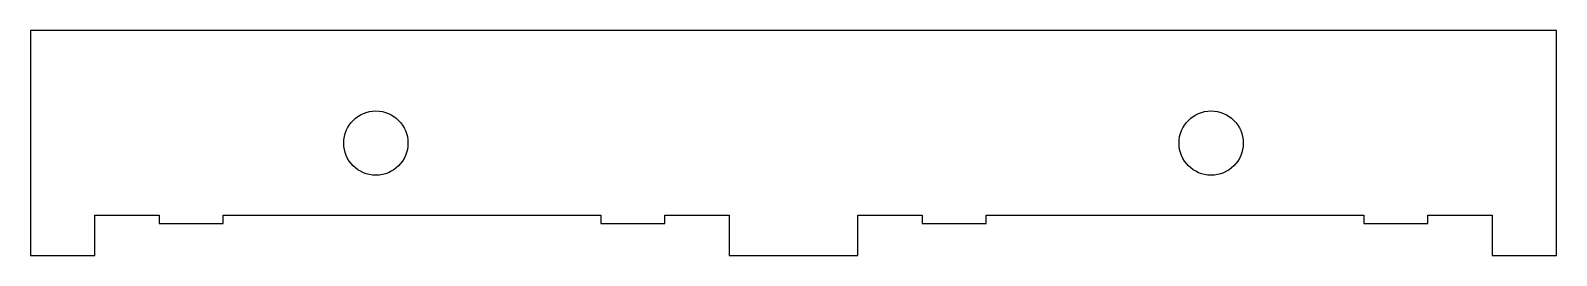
# Model space of a CAD drawing. Header units: inches. Extents: x 0 to 23.8, y 0 to 3.5.
import ezdxf

# ---------------------------------------------------------------- set-up
doc = ezdxf.new("R2010")
doc.units = ezdxf.units.IN
doc.header["$MEASUREMENT"] = 0
doc.layers.add('CUT', color=7, linetype='Continuous')

msp = doc.modelspace()

# ---------------------------------------------------------------- linework, layer by layer
at = {"layer": 'CUT'}
for p, q in [((23.75, 3.5), (0, 3.5)), ((0, 3.5), (0, 0)), ((23.75, 0), (23.75, 3.5)), ((1, 0), (1, 0.625)), ((1, 0.625), (2, 0.625)), ((2, 0.625), (2, 0.5)), ((2, 0.5), (3, 0.5)), ((3, 0.5), (3, 0.625)), ((3, 0.625), (8.875, 0.625)), ((8.875, 0.625), (8.875, 0.5)), ((8.875, 0.5), (9.875, 0.5)), ((9.875, 0.5), (9.875, 0.625)), ((9.875, 0.625), (10.875, 0.625)), ((10.875, 0.625), (10.875, 0.001)), ((12.875, 0.001), (12.875, 0.625)), ((12.875, 0.625), (13.875, 0.625)), ((13.875, 0.625), (13.875, 0.5)), ((13.875, 0.5), (14.875, 0.5)), ((14.875, 0.5), (14.875, 0.625)), ((14.875, 0.625), (20.75, 0.625)), ((20.75, 0.625), (20.75, 0.5)), ((20.75, 0.5), (21.75, 0.5)), ((21.75, 0.5), (21.75, 0.625)), ((21.75, 0.625), (22.75, 0.625)), ((22.75, 0.625), (22.75, 0)), ((0, 0), (1, 0)), ((10.875, 0.001), (12.875, 0.001)), ((22.75, 0), (23.75, 0))]:
    msp.add_line(p, q, dxfattribs=at)
for centre in [(5.375, 1.749), (18.375, 1.749)]:
    msp.add_circle(centre, 0.5, dxfattribs=at)

doc.saveas('drawing.dxf')
